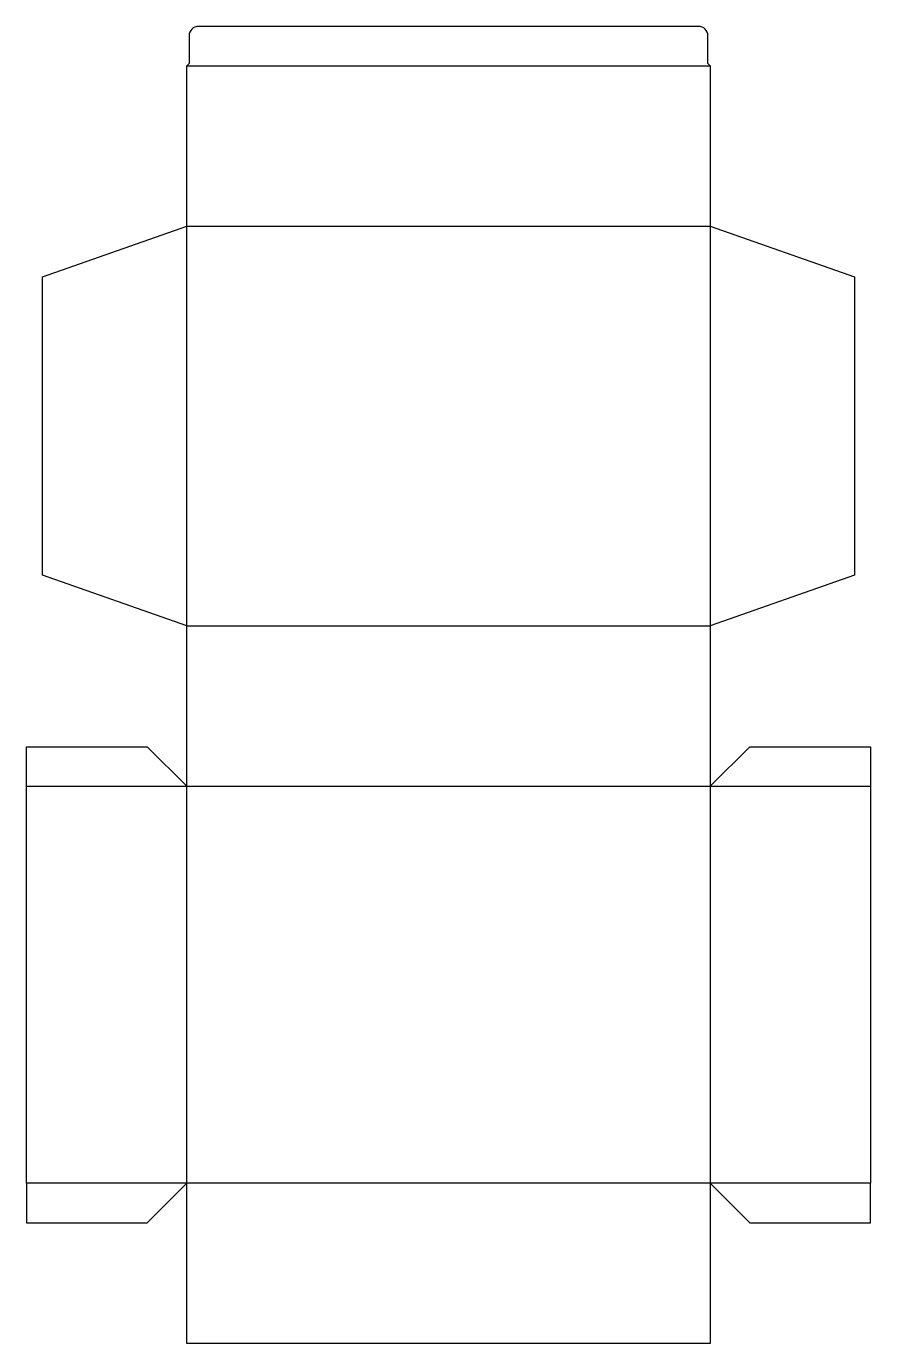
# Model space of a CAD drawing. Header units: millimetres. Extents: x 0 to 535, y 0 to 835.
import ezdxf

# ---------------------------------------------------------------- set-up
doc = ezdxf.new("R2010")
doc.units = ezdxf.units.MM
doc.layers.add('CREASE', color=5, linetype='CONTINUOUS')
doc.layers.add('CUT', color=1, linetype='CONTINUOUS')

msp = doc.modelspace()

# ---------------------------------------------------------------- linework, layer by layer
at = {"layer": 'CREASE'}
for p, q in [((101.6, 809.6), (433.2, 809.6)), ((101.6, 454.8), (101.6, 708)), ((101.6, 708), (433.2, 708)), ((433.2, 708), (433.2, 454.8)), ((101.6, 454.8), (433.2, 454.8)), ((0, 353.2), (101.6, 353.2)), ((101.6, 353.2), (433.2, 353.2)), ((101.6, 101.6), (101.6, 353.2)), ((433.2, 353.2), (433.2, 101.6)), ((433.2, 353.2), (534.8, 353.2)), ((101.6, 101.6), (0, 101.6)), ((433.2, 101.6), (101.6, 101.6)), ((534.8, 101.6), (433.2, 101.6))]:
    msp.add_line(p, q, dxfattribs=at)
at = {"layer": 'CUT'}
for p, q in [((425.7, 834.6), (109.1, 834.6)), ((103.1, 828.6), (103.1, 811.1)), ((431.7, 811.1), (431.7, 828.6)), ((103.1, 811.1), (101.6, 809.6)), ((101.6, 708), (101.6, 809.6)), ((433.2, 809.6), (431.7, 811.1)), ((433.2, 809.6), (433.2, 708)), ((10.16, 675.996), (101.6, 708)), ((433.2, 708), (524.64, 675.996)), ((10.16, 486.804), (10.16, 675.996)), ((524.64, 675.996), (524.64, 486.804)), ((101.6, 454.8), (10.16, 486.804)), ((524.64, 486.804), (433.2, 454.8)), ((101.6, 353.2), (101.6, 454.8)), ((433.2, 454.8), (433.2, 353.2)), ((0, 353.2), (0, 378.2)), ((0, 378.2), (76.6, 378.2)), ((76.6, 378.2), (101.6, 353.2)), ((433.2, 353.2), (458.2, 378.2)), ((458.2, 378.2), (534.8, 378.2)), ((534.8, 378.2), (534.8, 353.2)), ((0, 101.6), (0, 353.2)), ((534.8, 353.2), (534.8, 101.6)), ((0, 101.6), (0, 76.6)), ((76.6, 76.6), (101.6, 101.6)), ((101.6, 0), (101.6, 101.6)), ((433.2, 101.6), (433.2, 0)), ((433.2, 101.6), (458.2, 76.6)), ((534.8, 76.6), (534.8, 101.6)), ((0, 76.6), (76.6, 76.6)), ((458.2, 76.6), (534.8, 76.6)), ((433.2, 0), (101.6, 0))]:
    msp.add_line(p, q, dxfattribs=at)
for centre, start, end in [((109.1, 828.6), 90, 180), ((425.7, 828.6), 0, 90)]:
    msp.add_arc(centre, 6, start, end, dxfattribs=at)

doc.saveas('drawing.dxf')
